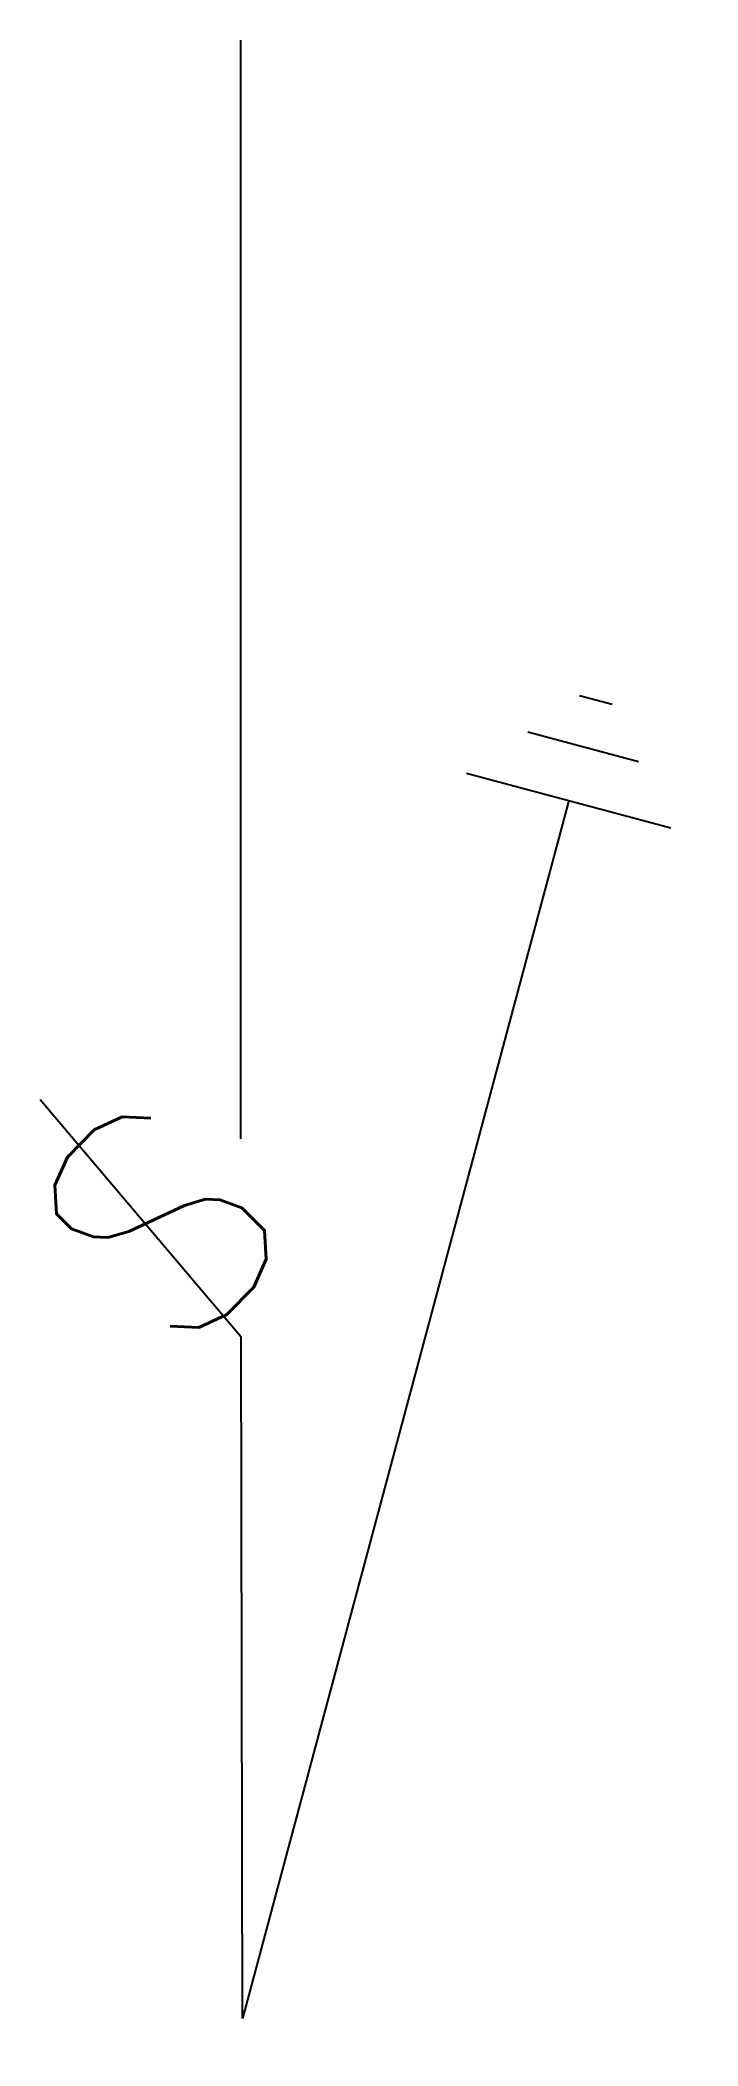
# Model space of a CAD drawing. Header units: millimetres. Extents: x -2.8 to 6.3, y -0.4 to 27.6.
import ezdxf

# ---------------------------------------------------------------- set-up
doc = ezdxf.new("R2010")
doc.units = ezdxf.units.MM
doc.layers.add('A_EUIPAMENTOS', color=2, linetype='Continuous')
doc.styles.add('CARIMBO', font='simplex.shx', dxfattribs={"height": 3})

# ---------------------------------------------------------------- blocks, each defined once
blk = doc.blocks.new('CHAVE')
blk.add_line((0, 0), (-2.802, 3.309))
at = {"style": 'CARIMBO'}
blk.add_text('S', height=3.12, rotation=45.3947, dxfattribs=at).set_placement((-0.952, -0.443))
blk = doc.blocks.new('I$C7A5C9564')
blk.add_line((0, 0), (9.493, 0.018))
at = {"lineweight": -3}
blk.add_line((12.258, 0.021), (27.568, 0.021), dxfattribs=at)
blk = doc.blocks.new('CC2')
at = {"lineweight": -3, "rotation": 270}
blk.add_blockref('CHAVE', (9.493, 0.018), dxfattribs=at)
at = {"lineweight": -3}
blk.add_blockref('I$C7A5C9564', (0, 0), dxfattribs=at)
blk = doc.blocks.new('ATERR')
at = {"lineweight": -3}
for p, q in [((-0.235, 19.024), (0.235, 19.024)), ((-0.8, 18.347), (0.8, 18.347)), ((-1.474, 17.571), (1.474, 17.571)), ((0, 17.571), (0, 0))]:
    blk.add_line(p, q, dxfattribs=at)

msp = doc.modelspace()

# ---------------------------------------------------------------- block references
at = {"layer": 'A_EUIPAMENTOS'}
for name, rotation in [('CC2', 90), ('ATERR', 344.9999999999994)]:
    msp.add_blockref(name, (0, 0), dxfattribs=dict(at, rotation=rotation))

doc.saveas('drawing.dxf')
